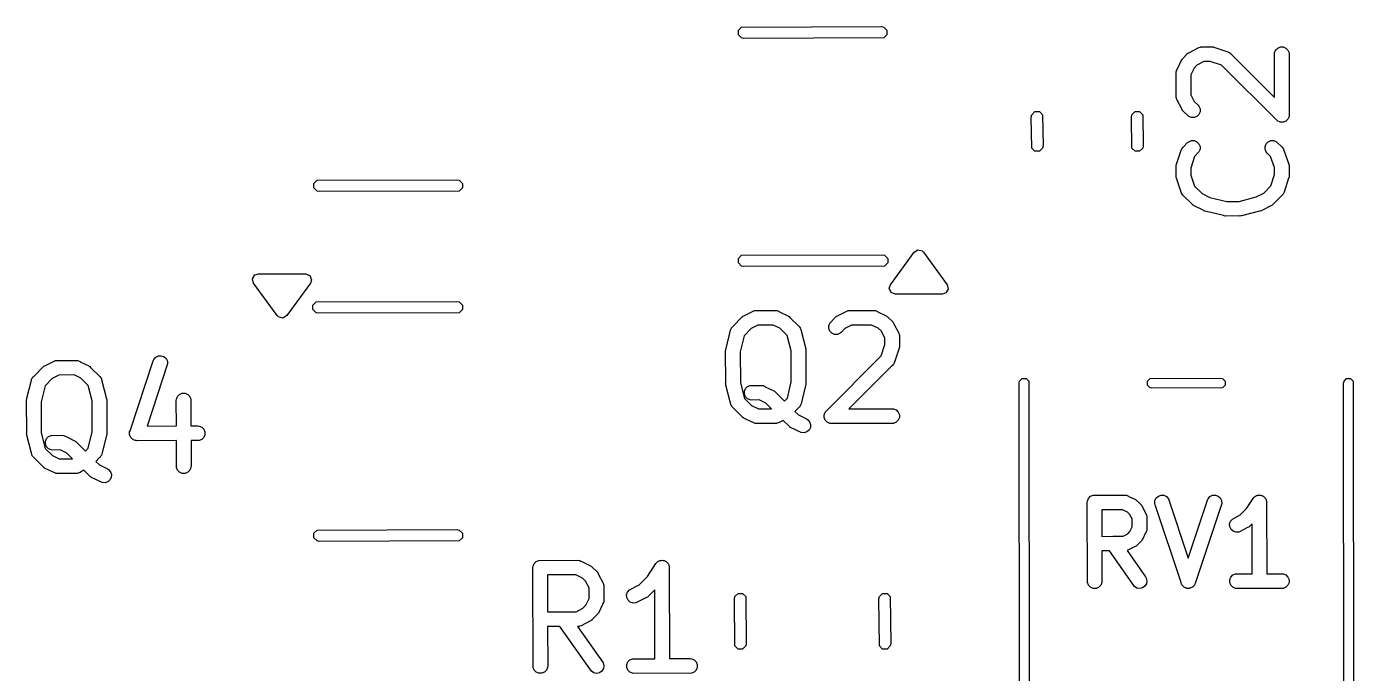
# Model space of a CAD drawing. Extents: x 110.4 to 137.6, y -116.8 to -86.2.
# Drawn here: x 110.37 to 123.87, y -102.13 to -95.55 of the extents above; entities that cross this region are included whole.
import ezdxf

# ---------------------------------------------------------------- set-up
doc = ezdxf.new("R2010")
doc.units = 0
doc.layers.add('BLACK', color=7, linetype='CONTINUOUS')

msp = doc.modelspace()

# ---------------------------------------------------------------- linework, layer by layer
at = {"layer": 'BLACK', "linetype": 'CONTINUOUS'}
for p, q in [((117.608567, -95.591039), (117.641039, -95.558567)), ((117.641039, -95.558567), (119.064, -95.554)), ((119.064, -95.554), (119.086961, -95.558567)), ((119.086961, -95.558567), (119.119433, -95.591039)), ((117.608567, -95.636961), (117.608567, -95.591039)), ((117.641039, -95.669433), (117.608567, -95.636961)), ((117.664, -95.674), (117.641039, -95.669433)), ((119.086961, -95.669433), (117.664, -95.674)), ((119.119433, -95.636961), (119.086961, -95.669433)), ((119.119433, -95.591039), (119.119433, -95.636961)), ((122.131682, -95.878406), (122.179024, -95.829371)), ((122.179024, -95.829371), (122.184773, -95.824652)), ((122.184773, -95.824652), (122.186073, -95.823154)), ((122.186073, -95.823154), (122.187486, -95.822426)), ((122.187486, -95.822426), (122.190389, -95.820044)), ((122.190389, -95.820044), (122.199199, -95.816394)), ((122.199199, -95.816394), (122.293754, -95.767703)), ((122.293754, -95.767703), (122.307485, -95.762448)), ((122.307485, -95.762448), (122.310174, -95.762256)), ((122.310174, -95.762256), (122.312663, -95.761226)), ((122.312663, -95.761226), (122.327404, -95.761032)), ((122.327404, -95.761032), (122.336675, -95.760374)), ((122.336675, -95.760374), (122.338225, -95.76089)), ((122.338225, -95.76089), (122.422533, -95.759785)), ((122.422533, -95.759785), (122.429938, -95.760514)), ((122.429938, -95.760514), (122.431913, -95.760374)), ((122.431913, -95.760374), (122.433399, -95.760855)), ((122.433399, -95.760855), (122.437165, -95.761226)), ((122.437165, -95.761226), (122.446528, -95.765104)), ((122.446528, -95.765104), (122.589107, -95.811253)), ((122.589107, -95.811253), (122.602532, -95.817247)), ((122.602532, -95.817247), (122.604567, -95.819012)), ((122.604567, -95.819012), (122.607058, -95.820044)), ((122.607058, -95.820044), (122.615794, -95.828749)), ((122.615794, -95.828749), (122.624639, -95.836421)), ((122.624639, -95.836421), (122.625777, -95.838698)), ((122.625777, -95.838698), (123.062818, -96.274209)), ((123.061819, -95.834785), (123.06326, -95.820153)), ((123.062818, -96.274209), (123.061819, -95.834785)), ((123.06326, -95.820153), (123.074459, -95.793117)), ((123.074459, -95.793117), (123.095151, -95.772425)), ((123.095151, -95.772425), (123.122187, -95.761226)), ((123.122187, -95.761226), (123.151451, -95.761226)), ((123.151451, -95.761226), (123.178487, -95.772425)), ((123.178487, -95.772425), (123.199179, -95.793117)), ((123.199179, -95.793117), (123.210378, -95.820153)), ((123.210378, -95.820153), (123.211819, -96.453832)), ((122.075681, -95.98237), (122.117356, -95.896482)), ((122.117356, -95.896482), (122.12132, -95.890182)), ((122.12132, -95.890182), (122.122078, -95.888355)), ((122.122078, -95.888355), (122.123208, -95.887184)), ((122.123208, -95.887184), (122.125188, -95.884039)), ((122.125188, -95.884039), (122.131682, -95.878406)), ((122.274115, -95.945099), (122.243871, -95.976426)), ((122.343096, -95.909577), (122.274115, -95.945099)), ((122.407459, -95.908733), (122.343096, -95.909577)), ((122.52313, -95.946173), (122.407459, -95.908733)), ((123.095151, -96.516193), (122.52313, -95.946173)), ((122.061819, -96.025261), (122.06326, -96.010629)), ((122.063111, -96.251865), (122.061819, -96.025261)), ((122.06326, -96.010629), (122.064291, -96.008139)), ((122.064291, -96.008139), (122.064482, -96.005452)), ((122.064482, -96.005452), (122.070786, -95.992458)), ((122.070786, -95.992458), (122.074459, -95.983593)), ((122.074459, -95.983593), (122.075681, -95.98237)), ((122.243871, -95.976426), (122.210574, -96.045048)), ((122.210574, -96.045048), (122.21173, -96.247784)), ((122.062408, -96.253975), (122.063111, -96.251865)), ((122.063185, -96.264917), (122.062408, -96.253975)), ((122.06326, -96.277988), (122.063185, -96.264917)), ((122.064291, -96.280477), (122.06326, -96.277988)), ((122.064482, -96.283165), (122.064291, -96.280477)), ((122.069737, -96.296897), (122.064482, -96.283165)), ((122.118429, -96.391453), (122.069737, -96.296897)), ((122.21173, -96.247784), (122.247133, -96.316535)), ((122.247133, -96.316535), (122.28509, -96.35318)), ((122.28509, -96.35318), (122.294417, -96.364545)), ((122.294417, -96.364545), (122.305616, -96.391581)), ((120.588, -96.474233), (120.592567, -96.451272)), ((120.592567, -96.789728), (120.588, -96.474233)), ((120.592567, -96.451272), (120.625039, -96.4188)), ((120.625039, -96.4188), (120.670961, -96.4188)), ((120.670961, -96.4188), (120.703433, -96.451272)), ((120.703433, -96.451272), (120.708, -96.766767)), ((121.608, -96.474233), (121.612567, -96.451272)), ((121.612567, -96.789728), (121.608, -96.474233)), ((121.612567, -96.451272), (121.645039, -96.4188)), ((121.645039, -96.4188), (121.690961, -96.4188)), ((121.690961, -96.4188), (121.723433, -96.451272)), ((121.723433, -96.451272), (121.728, -96.766767)), ((122.122078, -96.400262), (122.118429, -96.391453)), ((122.12446, -96.403164), (122.122078, -96.400262)), ((122.125188, -96.404578), (122.12446, -96.403164)), ((122.126686, -96.405877), (122.125188, -96.404578)), ((122.131405, -96.411627), (122.126686, -96.405877)), ((122.190389, -96.468573), (122.131405, -96.411627)), ((122.217425, -96.479772), (122.190389, -96.468573)), ((122.246688, -96.479772), (122.217425, -96.479772)), ((122.273724, -96.468573), (122.246688, -96.479772)), ((122.294417, -96.44788), (122.273724, -96.468573)), ((122.305616, -96.420844), (122.294417, -96.44788)), ((122.305616, -96.391581), (122.305616, -96.420844)), ((123.19918, -96.4955), (123.178487, -96.516192)), ((123.207098, -96.476382), (123.19918, -96.4955)), ((123.210378, -96.468464), (123.207098, -96.476382)), ((123.211819, -96.453832), (123.210378, -96.468464)), ((123.114268, -96.524111), (123.095151, -96.516193)), ((123.122187, -96.527391), (123.114268, -96.524111)), ((123.122188, -96.527391), (123.122187, -96.527391)), ((123.151451, -96.527391), (123.122188, -96.527391)), ((123.178487, -96.516192), (123.151451, -96.527391)), ((120.708, -96.766767), (120.703433, -96.789728)), ((121.728, -96.766767), (121.723433, -96.789728)), ((122.122078, -96.793117), (122.133181, -96.781615)), ((122.133181, -96.781615), (122.138455, -96.775536)), ((122.138455, -96.775536), (122.139608, -96.774959)), ((122.139608, -96.774959), (122.179024, -96.734133)), ((122.179024, -96.734133), (122.190389, -96.724806)), ((122.190389, -96.724806), (122.217425, -96.713607)), ((122.217425, -96.713607), (122.246688, -96.713607)), ((122.246688, -96.713607), (122.273724, -96.724806)), ((122.273724, -96.724806), (122.294417, -96.745499)), ((122.294417, -96.745499), (122.305616, -96.772535)), ((122.305616, -96.772535), (122.305616, -96.801798)), ((122.968021, -96.772535), (122.979219, -96.745499)), ((122.968021, -96.801798), (122.968021, -96.772535)), ((122.979219, -96.745499), (122.999912, -96.724806)), ((122.999912, -96.724806), (123.026948, -96.713607)), ((123.026948, -96.713607), (123.056211, -96.713607)), ((123.056211, -96.713607), (123.083247, -96.724805)), ((123.083247, -96.724805), (123.142232, -96.781751)), ((123.142232, -96.781751), (123.15156, -96.793117)), ((120.625039, -96.8222), (120.592567, -96.789728)), ((120.670961, -96.8222), (120.625039, -96.8222)), ((120.703433, -96.789728), (120.670961, -96.8222)), ((121.645039, -96.8222), (121.612567, -96.789728)), ((121.690961, -96.8222), (121.645039, -96.8222)), ((121.723433, -96.789728), (121.690961, -96.8222)), ((122.067138, -96.953646), (122.113287, -96.811068)), ((122.113287, -96.811068), (122.119281, -96.797643)), ((122.119281, -96.797643), (122.121046, -96.795607)), ((122.121046, -96.795607), (122.122078, -96.793117)), ((122.248376, -96.876522), (122.210767, -96.992715)), ((122.294417, -96.828834), (122.248376, -96.876522)), ((122.305616, -96.801798), (122.294417, -96.828834)), ((122.97922, -96.828834), (122.968021, -96.801798)), ((122.988548, -96.8402), (122.97922, -96.828834)), ((123.02327, -96.873721), (122.988548, -96.8402)), ((123.061934, -96.986427), (123.02327, -96.873721)), ((123.15156, -96.793117), (123.15259, -96.795605)), ((123.15259, -96.795605), (123.154357, -96.797642)), ((123.154357, -96.797642), (123.158804, -96.810605)), ((123.158804, -96.810605), (123.162759, -96.820153)), ((123.162759, -96.820153), (123.162759, -96.822133)), ((123.162759, -96.822133), (123.20797, -96.953924)), ((122.061819, -96.977642), (122.062548, -96.970236)), ((122.063069, -97.072959), (122.061819, -96.977642)), ((122.062408, -96.968262), (122.062889, -96.966775)), ((122.062548, -96.970236), (122.062408, -96.968262)), ((122.062889, -96.966775), (122.06326, -96.96301)), ((122.06326, -96.96301), (122.067138, -96.953646)), ((122.210767, -96.992715), (122.211703, -97.064093)), ((123.06287, -97.057806), (123.061934, -96.986427)), ((123.20797, -96.953924), (123.209619, -96.961179)), ((123.209619, -96.961179), (123.210378, -96.96301)), ((123.210378, -96.96301), (123.210398, -96.964606)), ((123.210398, -96.964606), (123.21123, -96.968261)), ((123.21123, -96.968261), (123.210568, -96.977561)), ((123.210568, -96.977561), (123.211819, -97.07288)), ((113.290567, -97.149039), (113.323039, -97.116567)), ((113.290567, -97.194961), (113.290567, -97.149039)), ((113.323039, -97.116567), (114.746, -97.112)), ((114.746, -97.112), (114.768961, -97.116567)), ((114.768961, -97.116567), (114.801433, -97.149039)), ((114.801433, -97.149039), (114.801433, -97.194961)), ((122.062408, -97.08226), (122.063069, -97.072959)), ((122.063239, -97.085914), (122.062408, -97.08226)), ((122.06326, -97.087512), (122.063239, -97.085914)), ((122.064018, -97.089343), (122.06326, -97.087512)), ((122.065668, -97.096597), (122.064018, -97.089343)), ((122.110879, -97.228387), (122.065668, -97.096597)), ((122.211703, -97.064093), (122.250562, -97.177365)), ((122.250562, -97.177365), (122.326286, -97.251642)), ((122.952558, -97.247941), (123.025348, -97.173733)), ((123.025348, -97.173733), (123.06287, -97.057806)), ((123.2065, -97.096872), (123.160351, -97.239454)), ((123.210378, -97.087512), (123.2065, -97.096872)), ((123.210748, -97.083748), (123.210378, -97.087512)), ((123.21123, -97.082261), (123.210748, -97.083748)), ((123.211819, -97.07288), (123.211089, -97.080286)), ((123.211089, -97.080286), (123.21123, -97.082261)), ((113.323039, -97.227433), (113.290567, -97.194961)), ((113.346, -97.232), (113.323039, -97.227433)), ((114.768961, -97.227433), (113.346, -97.232)), ((114.801433, -97.194961), (114.768961, -97.227433)), ((122.110879, -97.230368), (122.110879, -97.228387)), ((122.114834, -97.239917), (122.110879, -97.230368)), ((122.119281, -97.252879), (122.114834, -97.239917)), ((122.121046, -97.254914), (122.119281, -97.252879)), ((122.122078, -97.257405), (122.121046, -97.254914)), ((122.131405, -97.26877), (122.122078, -97.257405)), ((122.227172, -97.362707), (122.131405, -97.26877)), ((122.326286, -97.251642), (122.406096, -97.290367)), ((122.406096, -97.290367), (122.579219, -97.332393)), ((122.703991, -97.331251), (122.877421, -97.286633)), ((122.877421, -97.286633), (122.952558, -97.247941)), ((123.133479, -97.275838), (123.046994, -97.364008)), ((123.135183, -97.274987), (123.133479, -97.275838)), ((123.141813, -97.267342), (123.135183, -97.274987)), ((123.151561, -97.257405), (123.141813, -97.267342)), ((123.152592, -97.254914), (123.151561, -97.257405)), ((123.154357, -97.25288), (123.152592, -97.254914)), ((123.160351, -97.239454), (123.154357, -97.25288)), ((122.233692, -97.370225), (122.227172, -97.362707)), ((122.236885, -97.372235), (122.233692, -97.370225)), ((122.238008, -97.373336), (122.236885, -97.372235)), ((122.23984, -97.374094), (122.238008, -97.373336)), ((122.246135, -97.378057), (122.23984, -97.374094)), ((122.337367, -97.422325), (122.246135, -97.378057)), ((122.342878, -97.426408), (122.337367, -97.422325)), ((122.353893, -97.430343), (122.342878, -97.426408)), ((122.355104, -97.430931), (122.353893, -97.430343)), ((122.355644, -97.430969), (122.355104, -97.430931)), ((122.356724, -97.431355), (122.355644, -97.430969)), ((122.543089, -97.476595), (122.356724, -97.431355)), ((122.579219, -97.332393), (122.703991, -97.331251)), ((122.911135, -97.431456), (122.726437, -97.478974)), ((122.918532, -97.430931), (122.911135, -97.431456)), ((122.929514, -97.426728), (122.918532, -97.430931)), ((122.930759, -97.426408), (122.929514, -97.426728)), ((122.931194, -97.426085), (122.930759, -97.426408)), ((122.932264, -97.425676), (122.931194, -97.426085)), ((123.026816, -97.376985), (122.932264, -97.425676)), ((123.035628, -97.373336), (123.026816, -97.376985)), ((123.038532, -97.370952), (123.035628, -97.373336)), ((123.039945, -97.370225), (123.038532, -97.370952)), ((123.041244, -97.368726), (123.039945, -97.370225)), ((123.046994, -97.364008), (123.041244, -97.368726)), ((122.550758, -97.479772), (122.543089, -97.476595)), ((122.559872, -97.480669), (122.550758, -97.479772)), ((122.561744, -97.481124), (122.559872, -97.480669)), ((122.562836, -97.480961), (122.561744, -97.481124)), ((122.56539, -97.481213), (122.562836, -97.480961)), ((122.703969, -97.479945), (122.56539, -97.481213)), ((122.711893, -97.481124), (122.703969, -97.479945)), ((122.720917, -97.479789), (122.711893, -97.481124)), ((122.722879, -97.479772), (122.720917, -97.479789)), ((122.7239, -97.479349), (122.722879, -97.479772)), ((122.726437, -97.478974), (122.7239, -97.479349)), ((119.155476, -98.17871), (119.395476, -97.84871)), ((119.395476, -97.84871), (119.434642, -97.824734)), ((119.434642, -97.824734), (119.47929, -97.835476)), ((119.47929, -97.835476), (119.492524, -97.84871)), ((119.492524, -97.84871), (119.732524, -98.17871)), ((117.608567, -97.911039), (117.641039, -97.878567)), ((117.608567, -97.956961), (117.608567, -97.911039)), ((117.641039, -97.989433), (117.608567, -97.956961)), ((117.641039, -97.878567), (119.074, -97.874)), ((117.664, -97.994), (117.641039, -97.989433)), ((119.096961, -97.989433), (117.664, -97.994)), ((119.074, -97.874), (119.096961, -97.878567)), ((119.096961, -97.878567), (119.129433, -97.911039)), ((119.129433, -97.956961), (119.096961, -97.989433)), ((119.129433, -97.911039), (119.129433, -97.956961)), ((112.666734, -98.118642), (112.69071, -98.079476)), ((112.677476, -98.16329), (112.666734, -98.118642)), ((112.69071, -98.079476), (112.726, -98.068)), ((112.726, -98.068), (113.206, -98.068)), ((113.206, -98.068), (113.248426, -98.085574)), ((113.248426, -98.085574), (113.266, -98.128)), ((113.266, -98.128), (113.254524, -98.16329)), ((112.917476, -98.49329), (112.677476, -98.16329)), ((113.254524, -98.16329), (113.014524, -98.49329)), ((119.144, -98.214), (119.155476, -98.17871)), ((119.161574, -98.256426), (119.144, -98.214)), ((119.204, -98.274), (119.161574, -98.256426)), ((119.71929, -98.262524), (119.684, -98.274)), ((119.743266, -98.223358), (119.71929, -98.262524)), ((119.732524, -98.17871), (119.743266, -98.223358)), ((113.280567, -98.385039), (113.313039, -98.352567)), ((113.280567, -98.430961), (113.280567, -98.385039)), ((113.313039, -98.352567), (114.746, -98.348)), ((114.746, -98.348), (114.768961, -98.352567)), ((114.768961, -98.352567), (114.801433, -98.385039)), ((114.801433, -98.385039), (114.801433, -98.430961)), ((119.684, -98.274), (119.204, -98.274)), ((112.93071, -98.506524), (112.917476, -98.49329)), ((112.975358, -98.517266), (112.93071, -98.506524)), ((113.014524, -98.49329), (112.975358, -98.517266)), ((113.313039, -98.463433), (113.280567, -98.430961)), ((113.336, -98.468), (113.313039, -98.463433)), ((114.768961, -98.463433), (113.336, -98.468)), ((114.801433, -98.430961), (114.768961, -98.463433)), ((117.555704, -98.599726), (117.6443, -98.509405)), ((117.6443, -98.509405), (117.65005, -98.504684)), ((117.65005, -98.504684), (117.651349, -98.503188)), ((117.651349, -98.503188), (117.652759, -98.502461)), ((117.652759, -98.502461), (117.655665, -98.500077)), ((117.655665, -98.500077), (117.66448, -98.496425)), ((117.66448, -98.496425), (117.75903, -98.447737)), ((117.75903, -98.447737), (117.772761, -98.442482)), ((117.772761, -98.442482), (117.77545, -98.44229)), ((117.77545, -98.44229), (117.777939, -98.44126)), ((117.777939, -98.44126), (117.791278, -98.441166)), ((117.791278, -98.441166), (117.801951, -98.440408)), ((117.801951, -98.440408), (117.803958, -98.441077)), ((117.803958, -98.441077), (117.983047, -98.439819)), ((117.983047, -98.439819), (117.997679, -98.44126)), ((117.997679, -98.44126), (118.000168, -98.442291)), ((118.000168, -98.442291), (118.002856, -98.442482)), ((118.002856, -98.442482), (118.015849, -98.448786)), ((118.015849, -98.448786), (118.024715, -98.452459)), ((118.024715, -98.452459), (118.025937, -98.453681)), ((118.025937, -98.453681), (118.111826, -98.495356)), ((118.111826, -98.495356), (118.118125, -98.49932)), ((118.118125, -98.49932), (118.119953, -98.500078)), ((118.119953, -98.500078), (118.121072, -98.501175)), ((118.121072, -98.501175), (118.124269, -98.503188)), ((118.124269, -98.503188), (118.130793, -98.510711)), ((118.130793, -98.510711), (118.226556, -98.604643)), ((118.539735, -98.568389), (118.596681, -98.509405)), ((118.596681, -98.509405), (118.60243, -98.504686)), ((118.60243, -98.504686), (118.60373, -98.503188)), ((118.60373, -98.503188), (118.605143, -98.50246)), ((118.605143, -98.50246), (118.608046, -98.500078)), ((118.608046, -98.500078), (118.616856, -98.496428)), ((118.616856, -98.496428), (118.711411, -98.447737)), ((118.711411, -98.447737), (118.725142, -98.442482)), ((118.725142, -98.442482), (118.727831, -98.44229)), ((118.727831, -98.44229), (118.73032, -98.44126)), ((118.73032, -98.44126), (118.743389, -98.441185)), ((118.743389, -98.441185), (118.754332, -98.440408)), ((118.754332, -98.440408), (118.756441, -98.441111)), ((118.756441, -98.441111), (118.983047, -98.439819)), ((118.983047, -98.439819), (118.997679, -98.44126)), ((118.997679, -98.44126), (119.000168, -98.442291)), ((119.000168, -98.442291), (119.002856, -98.442482)), ((119.002856, -98.442482), (119.015849, -98.448786)), ((119.015849, -98.448786), (119.024715, -98.452459)), ((119.024715, -98.452459), (119.025937, -98.453681)), ((119.025937, -98.453681), (119.111826, -98.495356)), ((119.111826, -98.495356), (119.118125, -98.49932)), ((119.118125, -98.49932), (119.119953, -98.500078)), ((119.119953, -98.500078), (119.121123, -98.501208)), ((119.121123, -98.501208), (119.124269, -98.503188)), ((119.124269, -98.503188), (119.129901, -98.509682)), ((119.129901, -98.509682), (119.178937, -98.557024)), ((117.484093, -98.825851), (117.529334, -98.639486)), ((117.529334, -98.639486), (117.534281, -98.62564)), ((117.534281, -98.62564), (117.537601, -98.621158)), ((117.537601, -98.621158), (117.539735, -98.616008)), ((117.539735, -98.616008), (117.546616, -98.608991)), ((117.546616, -98.608991), (117.551703, -98.602128)), ((117.551703, -98.602128), (117.555704, -98.599726)), ((117.738737, -98.62547), (117.668269, -98.697311)), ((117.808182, -98.589709), (117.738737, -98.62547)), ((117.963351, -98.588619), (117.808182, -98.589709)), ((118.031674, -98.62177), (117.963351, -98.588619)), ((118.105466, -98.694152), (118.031674, -98.62177)), ((118.226556, -98.604643), (118.235884, -98.616008)), ((118.235884, -98.616008), (118.238018, -98.621161)), ((118.238018, -98.621161), (118.241337, -98.62564)), ((118.241337, -98.62564), (118.243736, -98.634968)), ((118.243736, -98.634968), (118.247082, -98.643045)), ((118.247082, -98.643045), (118.247082, -98.64797)), ((118.247082, -98.64797), (118.293903, -98.829962)), ((118.528536, -98.595426), (118.539735, -98.568389)), ((118.528536, -98.624688), (118.528536, -98.595426)), ((118.539735, -98.651725), (118.528536, -98.624688)), ((118.560427, -98.672417), (118.539735, -98.651725)), ((118.587464, -98.683616), (118.560427, -98.672417)), ((118.643763, -98.672417), (118.616726, -98.683616)), ((118.655128, -98.66309), (118.643763, -98.672417)), ((118.691772, -98.625133), (118.655128, -98.66309)), ((118.760523, -98.58973), (118.691772, -98.625133)), ((118.963259, -98.588574), (118.760523, -98.58973)), ((119.031881, -98.621871), (118.963259, -98.588574)), ((119.063208, -98.652115), (119.031881, -98.621871)), ((119.09873, -98.721096), (119.063208, -98.652115)), ((119.178937, -98.557024), (119.183655, -98.562773)), ((119.183655, -98.562773), (119.185154, -98.564073)), ((119.185154, -98.564073), (119.185881, -98.565486)), ((119.185881, -98.565486), (119.188264, -98.568389)), ((119.188264, -98.568389), (119.191913, -98.577199)), ((119.191913, -98.577199), (119.240605, -98.671754)), ((119.240605, -98.671754), (119.24586, -98.685485)), ((117.668269, -98.697311), (117.628155, -98.862559)), ((118.146159, -98.852323), (118.105466, -98.694152)), ((118.616726, -98.683616), (118.587464, -98.683616)), ((119.062135, -98.90113), (119.099574, -98.785459)), ((119.099574, -98.785459), (119.09873, -98.721096)), ((119.24586, -98.685485), (119.246051, -98.688174)), ((119.246051, -98.688174), (119.247082, -98.690663)), ((119.247082, -98.690663), (119.247275, -98.705404)), ((119.247275, -98.705404), (119.247934, -98.714675)), ((119.247934, -98.714675), (119.247417, -98.716225)), ((119.247417, -98.716225), (119.248523, -98.800533)), ((119.248523, -98.800533), (119.247793, -98.807939)), ((119.247793, -98.807939), (119.247934, -98.809914)), ((111.657039, -98.951483), (111.663033, -98.938058)), ((111.663033, -98.938058), (111.682207, -98.915951)), ((111.682207, -98.915951), (111.70838, -98.902864)), ((111.70838, -98.902864), (111.73757, -98.900789)), ((111.73757, -98.900789), (111.765332, -98.910043)), ((111.765332, -98.910043), (111.78744, -98.929217)), ((111.78744, -98.929217), (111.800526, -98.955391)), ((117.479476, -98.848152), (117.479727, -98.845598)), ((117.480836, -99.176588), (117.479476, -98.848152)), ((117.479565, -98.844506), (117.480019, -98.842634)), ((117.479727, -98.845598), (117.479565, -98.844506)), ((117.480019, -98.842634), (117.480917, -98.83352)), ((117.480917, -98.83352), (117.484093, -98.825851)), ((117.628155, -98.862559), (117.629458, -99.177313)), ((118.147462, -99.167077), (118.146159, -98.852323)), ((118.293903, -98.829962), (118.294278, -98.832498)), ((118.294278, -98.832498), (118.294701, -98.83352)), ((118.294701, -98.83352), (118.294708, -98.835413)), ((118.294708, -98.835413), (118.296053, -98.844506)), ((118.296053, -98.844506), (118.294781, -98.853048)), ((118.294781, -98.853048), (118.296142, -99.181485)), ((118.492116, -99.473151), (119.062135, -98.90113)), ((119.243204, -98.824525), (119.197055, -98.967107)), ((119.247082, -98.815165), (119.243204, -98.824525)), ((119.247452, -98.811401), (119.247082, -98.815165)), ((119.247934, -98.809914), (119.247452, -98.811401)), ((110.443704, -99.107726), (110.5323, -99.017405)), ((110.5323, -99.017405), (110.53805, -99.012684)), ((110.53805, -99.012684), (110.539349, -99.011188)), ((110.539349, -99.011188), (110.540759, -99.010461)), ((110.540759, -99.010461), (110.543665, -99.008077)), ((110.543665, -99.008077), (110.55248, -99.004425)), ((110.55248, -99.004425), (110.64703, -98.955737)), ((110.64703, -98.955737), (110.660761, -98.950482)), ((110.660761, -98.950482), (110.66345, -98.95029)), ((110.66345, -98.95029), (110.665939, -98.94926)), ((110.665939, -98.94926), (110.679278, -98.949166)), ((110.679278, -98.949166), (110.689951, -98.948408)), ((110.689951, -98.948408), (110.691958, -98.949077)), ((110.691958, -98.949077), (110.871047, -98.947819)), ((110.871047, -98.947819), (110.885679, -98.94926)), ((110.885679, -98.94926), (110.888168, -98.950291)), ((110.888168, -98.950291), (110.890856, -98.950482)), ((110.890856, -98.950482), (110.903849, -98.956786)), ((110.903849, -98.956786), (110.912715, -98.960459)), ((110.912715, -98.960459), (110.913937, -98.961681)), ((110.913937, -98.961681), (110.999826, -99.003356)), ((110.999826, -99.003356), (111.006125, -99.00732)), ((111.006125, -99.00732), (111.007953, -99.008078)), ((111.007953, -99.008078), (111.009072, -99.009175)), ((111.009072, -99.009175), (111.012269, -99.011188)), ((111.012269, -99.011188), (111.018793, -99.018711)), ((111.018793, -99.018711), (111.114556, -99.112643)), ((111.420967, -99.664154), (111.657039, -98.951483)), ((111.802601, -98.984581), (111.593557, -99.615657)), ((111.800526, -98.955391), (111.802601, -98.984581)), ((119.16961, -99.003778), (118.734098, -99.440818)), ((119.171887, -99.00264), (119.16961, -99.003778)), ((119.179558, -98.993795), (119.171887, -99.00264)), ((119.188265, -98.985058), (119.179558, -98.993795)), ((119.189296, -98.982567), (119.188265, -98.985058)), ((119.191061, -98.980533), (119.189296, -98.982567)), ((119.197055, -98.967107), (119.191061, -98.980533)), ((110.372093, -99.333851), (110.417334, -99.147486)), ((110.417334, -99.147486), (110.422281, -99.13364)), ((110.422281, -99.13364), (110.425601, -99.129158)), ((110.425601, -99.129158), (110.427735, -99.124008)), ((110.427735, -99.124008), (110.434616, -99.116991)), ((110.434616, -99.116991), (110.439703, -99.110128)), ((110.439703, -99.110128), (110.443704, -99.107726)), ((110.556269, -99.205311), (110.516155, -99.370559)), ((110.626737, -99.13347), (110.556269, -99.205311)), ((110.696182, -99.097709), (110.626737, -99.13347)), ((110.851351, -99.096619), (110.696182, -99.097709)), ((110.919674, -99.12977), (110.851351, -99.096619)), ((110.993466, -99.202152), (110.919674, -99.12977)), ((111.034159, -99.360323), (110.993466, -99.202152)), ((111.114556, -99.112643), (111.123884, -99.124008)), ((111.123884, -99.124008), (111.126018, -99.129161)), ((111.126018, -99.129161), (111.129337, -99.13364)), ((111.129337, -99.13364), (111.131736, -99.142968)), ((111.131736, -99.142968), (111.135082, -99.151045)), ((111.135082, -99.151045), (111.135082, -99.15597)), ((111.135082, -99.15597), (111.181903, -99.337962)), ((117.479565, -99.185131), (117.480836, -99.176588)), ((117.480909, -99.194223), (117.479565, -99.185131)), ((117.480917, -99.196117), (117.480909, -99.194223)), ((117.481339, -99.197138), (117.480917, -99.196117)), ((117.481715, -99.199675), (117.481339, -99.197138)), ((117.528536, -99.381666), (117.481715, -99.199675)), ((117.629458, -99.177313), (117.670151, -99.335485)), ((117.703284, -99.214363), (117.73032, -99.203164)), ((117.73032, -99.203164), (117.84019, -99.201723)), ((117.84019, -99.201723), (117.854822, -99.203164)), ((117.854822, -99.203164), (117.857311, -99.204195)), ((117.857311, -99.204195), (117.859999, -99.204386)), ((117.859999, -99.204386), (117.872992, -99.21069)), ((117.872992, -99.21069), (117.881858, -99.214363)), ((118.107348, -99.332325), (118.147462, -99.167077)), ((118.291524, -99.203785), (118.246284, -99.390151)), ((118.294701, -99.196117), (118.291524, -99.203785)), ((118.295598, -99.187002), (118.294701, -99.196117)), ((118.296053, -99.185131), (118.295598, -99.187002)), ((118.296142, -99.181485), (118.29589, -99.184038)), ((118.29589, -99.184038), (118.296053, -99.185131)), ((120.466, -99.18), (120.469806, -99.160866)), ((120.469806, -102.499134), (120.466, -99.18)), ((120.469806, -99.160866), (120.496866, -99.133806)), ((120.496866, -99.133806), (120.535134, -99.133806)), ((120.535134, -99.133806), (120.562194, -99.160866)), ((120.562194, -99.160866), (120.565946, -102.433485)), ((121.769806, -99.160866), (121.796866, -99.133806)), ((121.769806, -99.199134), (121.769806, -99.160866)), ((121.796866, -99.226194), (121.769806, -99.199134)), ((121.796866, -99.133806), (122.516, -99.13)), ((122.516, -99.13), (122.535134, -99.133806)), ((122.535134, -99.133806), (122.562194, -99.160866)), ((122.562194, -99.199134), (122.535134, -99.226194)), ((122.562194, -99.160866), (122.562194, -99.199134)), ((123.766, -99.18), (123.769806, -99.160866)), ((123.769726, -102.430215), (123.766, -99.18)), ((123.769806, -99.160866), (123.796866, -99.133806)), ((123.796866, -99.133806), (123.835134, -99.133806)), ((123.835134, -99.133806), (123.862194, -99.160866)), ((123.862194, -99.160866), (123.866, -102.48)), ((110.368019, -99.350634), (110.368917, -99.34152)), ((110.368917, -99.34152), (110.372093, -99.333851)), ((111.181903, -99.337962), (111.182278, -99.340498)), ((111.182278, -99.340498), (111.182701, -99.34152)), ((111.182701, -99.34152), (111.182708, -99.343413)), ((111.182708, -99.343413), (111.184053, -99.352506)), ((111.891285, -99.356152), (111.892726, -99.34152)), ((111.892726, -99.34152), (111.903925, -99.314484)), ((111.903925, -99.314484), (111.924617, -99.293792)), ((111.924617, -99.293792), (111.951653, -99.282593)), ((111.951653, -99.282593), (111.980917, -99.282593)), ((111.980917, -99.282593), (112.007953, -99.293792)), ((112.007953, -99.293792), (112.028645, -99.314484)), ((112.028645, -99.314484), (112.039844, -99.34152)), ((112.039844, -99.34152), (112.040421, -99.614641)), ((117.670151, -99.335485), (117.743944, -99.407867)), ((117.671393, -99.262091), (117.682592, -99.235055)), ((117.671393, -99.291355), (117.671393, -99.262091)), ((117.682592, -99.318391), (117.671393, -99.291355)), ((117.682592, -99.235055), (117.703284, -99.214363)), ((117.703284, -99.339083), (117.682592, -99.318391)), ((117.73032, -99.350282), (117.703284, -99.339083)), ((117.881858, -99.214363), (117.88308, -99.215585)), ((117.88308, -99.215585), (117.968969, -99.25726)), ((117.968969, -99.25726), (117.975268, -99.261224)), ((117.975268, -99.261224), (117.977096, -99.261982)), ((117.977096, -99.261982), (117.978196, -99.263068)), ((117.978196, -99.263068), (117.981412, -99.265092)), ((117.981412, -99.265092), (117.988321, -99.273059)), ((117.988321, -99.273059), (118.078345, -99.361894)), ((118.078345, -99.361894), (118.107348, -99.332325)), ((121.816, -99.23), (121.796866, -99.226194)), ((122.535134, -99.226194), (121.816, -99.23)), ((110.367476, -99.356152), (110.367727, -99.353598)), ((110.368836, -99.684588), (110.367476, -99.356152)), ((110.367565, -99.352506), (110.368019, -99.350634)), ((110.367727, -99.353598), (110.367565, -99.352506)), ((110.516155, -99.370559), (110.517458, -99.685313)), ((111.035462, -99.675077), (111.034159, -99.360323)), ((111.184053, -99.352506), (111.182781, -99.361048)), ((111.182781, -99.361048), (111.184142, -99.689485)), ((111.891832, -99.614979), (111.891285, -99.356152)), ((117.528536, -99.386592), (117.528536, -99.381666)), ((117.53188, -99.394667), (117.528536, -99.386592)), ((117.534281, -99.403997), (117.53188, -99.394667)), ((117.5376, -99.408476), (117.534281, -99.403997)), ((117.539734, -99.413628), (117.5376, -99.408476)), ((117.549062, -99.424994), (117.539734, -99.413628)), ((117.644829, -99.518932), (117.549062, -99.424994)), ((117.744952, -99.351723), (117.73032, -99.350282)), ((117.743944, -99.407867), (117.812266, -99.441018)), ((117.820914, -99.350726), (117.744952, -99.351723)), ((117.812266, -99.441018), (117.945939, -99.440079)), ((117.888742, -99.383638), (117.820914, -99.350726)), ((117.945939, -99.440079), (117.888742, -99.383638)), ((118.219913, -99.429909), (118.18343, -99.467104)), ((118.18343, -99.467104), (118.220133, -99.503105)), ((118.223915, -99.427509), (118.219913, -99.429909)), ((118.229, -99.420645), (118.223915, -99.427509)), ((118.235884, -99.413628), (118.229, -99.420645)), ((118.238017, -99.408476), (118.235884, -99.413628)), ((118.241337, -99.403997), (118.238017, -99.408476)), ((118.246284, -99.390151), (118.241337, -99.403997)), ((118.480917, -99.500187), (118.492116, -99.473151)), ((118.734098, -99.440818), (119.173523, -99.439819)), ((119.173523, -99.439819), (119.188155, -99.44126)), ((119.188155, -99.44126), (119.215191, -99.452459)), ((119.215191, -99.452459), (119.235883, -99.473151)), ((119.235883, -99.473151), (119.247082, -99.500187)), ((111.593557, -99.615657), (111.891832, -99.614979)), ((112.040421, -99.614641), (112.109142, -99.614485)), ((112.109142, -99.614485), (112.123774, -99.615926)), ((112.123774, -99.615926), (112.15081, -99.627125)), ((117.651349, -99.52645), (117.644829, -99.518932)), ((117.654542, -99.52846), (117.651349, -99.52645)), ((117.655665, -99.529561), (117.654542, -99.52846)), ((117.657497, -99.530319), (117.655665, -99.529561)), ((117.663792, -99.534282), (117.657497, -99.530319)), ((117.749681, -99.575957), (117.663792, -99.534282)), ((117.750903, -99.577179), (117.749681, -99.575957)), ((117.759762, -99.580848), (117.750903, -99.577179)), ((117.772761, -99.587156), (117.759762, -99.580848)), ((117.77545, -99.587347), (117.772761, -99.587156)), ((117.777939, -99.588378), (117.77545, -99.587347)), ((117.792571, -99.589819), (117.777939, -99.588378)), ((117.971658, -99.58856), (117.792571, -99.589819)), ((117.973666, -99.58923), (117.971658, -99.58856)), ((117.984338, -99.588471), (117.973666, -99.58923)), ((117.997679, -99.588378), (117.984338, -99.588471)), ((118.000168, -99.587346), (117.997679, -99.588378)), ((118.002856, -99.587156), (118.000168, -99.587346)), ((118.016588, -99.581901), (118.002856, -99.587156)), ((118.063495, -99.557745), (118.016588, -99.581901)), ((118.121019, -99.61417), (118.063495, -99.557745)), ((118.127539, -99.621688), (118.121019, -99.61417)), ((118.220133, -99.503105), (118.302302, -99.542975)), ((118.302302, -99.542975), (118.314745, -99.550807)), ((118.314745, -99.550807), (118.333918, -99.572915)), ((118.333918, -99.572915), (118.343172, -99.600676)), ((118.343172, -99.600676), (118.341098, -99.629866)), ((118.480917, -99.529451), (118.480917, -99.500187)), ((118.492116, -99.556487), (118.480917, -99.529451)), ((118.512808, -99.577179), (118.492116, -99.556487)), ((118.539844, -99.588378), (118.512808, -99.577179)), ((118.554476, -99.589819), (118.539844, -99.588378)), ((119.188155, -99.588378), (118.554476, -99.589819)), ((119.215191, -99.577179), (119.188155, -99.588378)), ((119.235883, -99.556487), (119.215191, -99.577179)), ((119.247082, -99.529451), (119.235883, -99.556487)), ((119.247082, -99.500187), (119.247082, -99.529451)), ((110.367565, -99.693131), (110.368836, -99.684588)), ((110.368909, -99.702223), (110.367565, -99.693131)), ((110.368917, -99.704117), (110.368909, -99.702223)), ((110.369339, -99.705138), (110.368917, -99.704117)), ((110.369715, -99.707675), (110.369339, -99.705138)), ((110.416536, -99.889666), (110.369715, -99.707675)), ((110.517458, -99.685313), (110.558151, -99.843485)), ((110.559393, -99.770091), (110.570592, -99.743055)), ((110.570592, -99.743055), (110.591284, -99.722363)), ((110.591284, -99.722363), (110.61832, -99.711164)), ((110.61832, -99.711164), (110.72819, -99.709723)), ((110.72819, -99.709723), (110.742822, -99.711164)), ((110.742822, -99.711164), (110.745311, -99.712195)), ((110.745311, -99.712195), (110.747999, -99.712386)), ((110.747999, -99.712386), (110.760992, -99.71869)), ((110.760992, -99.71869), (110.769858, -99.722363)), ((110.769858, -99.722363), (110.77108, -99.723585)), ((110.77108, -99.723585), (110.856969, -99.76526)), ((110.995348, -99.840325), (111.035462, -99.675077)), ((111.179524, -99.711785), (111.134284, -99.898151)), ((111.182701, -99.704117), (111.179524, -99.711785)), ((111.183598, -99.695002), (111.182701, -99.704117)), ((111.184053, -99.693131), (111.183598, -99.695002)), ((111.184142, -99.689485), (111.18389, -99.692038)), ((111.18389, -99.692038), (111.184053, -99.693131)), ((111.415684, -99.680105), (111.416536, -99.677532)), ((111.416536, -99.69209), (111.415684, -99.680105)), ((111.416536, -99.674853), (111.420967, -99.664154)), ((111.416536, -99.677532), (111.416536, -99.674853)), ((111.416536, -99.704117), (111.416536, -99.69209)), ((111.417568, -99.706608), (111.416536, -99.704117)), ((111.417759, -99.709295), (111.417568, -99.706608)), ((111.423133, -99.720044), (111.417759, -99.709295)), ((111.427735, -99.731153), (111.423133, -99.720044)), ((111.42964, -99.733058), (111.427735, -99.731153)), ((111.430845, -99.735468), (111.42964, -99.733058)), ((111.439927, -99.743345), (111.430845, -99.735468)), ((111.448427, -99.751845), (111.439927, -99.743345)), ((111.450915, -99.752875), (111.448427, -99.751845)), ((111.452952, -99.754642), (111.450915, -99.752875)), ((112.15081, -99.751845), (112.123774, -99.763044)), ((112.15081, -99.627125), (112.171502, -99.647817)), ((112.171502, -99.731153), (112.15081, -99.751845)), ((112.171502, -99.647817), (112.182701, -99.674853)), ((112.182701, -99.704117), (112.171502, -99.731153)), ((112.182701, -99.674853), (112.182701, -99.704117)), ((118.130732, -99.623698), (118.127539, -99.621688)), ((118.131855, -99.624799), (118.130732, -99.623698)), ((118.133687, -99.625557), (118.131855, -99.624799)), ((118.139982, -99.62952), (118.133687, -99.625557)), ((118.248951, -99.682394), (118.139982, -99.62952)), ((118.278141, -99.684468), (118.248951, -99.682394)), ((118.305903, -99.675214), (118.278141, -99.684468)), ((118.32801, -99.656041), (118.305903, -99.675214)), ((118.341098, -99.629866), (118.32801, -99.656041)), ((110.558151, -99.843485), (110.631944, -99.915867)), ((110.559393, -99.799355), (110.559393, -99.770091)), ((110.570592, -99.826391), (110.559393, -99.799355)), ((110.591284, -99.847083), (110.570592, -99.826391)), ((110.61832, -99.858282), (110.591284, -99.847083)), ((110.632952, -99.859723), (110.61832, -99.858282)), ((110.708914, -99.858726), (110.632952, -99.859723)), ((110.776742, -99.891638), (110.708914, -99.858726)), ((110.856969, -99.76526), (110.863268, -99.769224)), ((110.863268, -99.769224), (110.865096, -99.769982)), ((110.865096, -99.769982), (110.866196, -99.771068)), ((110.866196, -99.771068), (110.869412, -99.773092)), ((110.869412, -99.773092), (110.876321, -99.781059)), ((110.876321, -99.781059), (110.966345, -99.869894)), ((110.966345, -99.869894), (110.995348, -99.840325)), ((111.464355, -99.758443), (111.452952, -99.754642)), ((111.475463, -99.763044), (111.464355, -99.758443)), ((111.479289, -99.76342), (111.475463, -99.763044)), ((111.480715, -99.763896), (111.479289, -99.76342)), ((111.482689, -99.763755), (111.480715, -99.763896)), ((111.490095, -99.764485), (111.482689, -99.763755)), ((111.892146, -99.76357), (111.490095, -99.764485)), ((111.892726, -100.037451), (111.892146, -99.76357)), ((112.123774, -99.763044), (112.040735, -99.763232)), ((112.040735, -99.763232), (112.041285, -100.022819)), ((110.416536, -99.894592), (110.416536, -99.889666)), ((110.41988, -99.902667), (110.416536, -99.894592)), ((110.422281, -99.911997), (110.41988, -99.902667)), ((110.4256, -99.916476), (110.422281, -99.911997)), ((110.427734, -99.921628), (110.4256, -99.916476)), ((110.437062, -99.932994), (110.427734, -99.921628)), ((110.532829, -100.026932), (110.437062, -99.932994)), ((110.631944, -99.915867), (110.700266, -99.949018)), ((110.700266, -99.949018), (110.833939, -99.948079)), ((110.833939, -99.948079), (110.776742, -99.891638)), ((111.107913, -99.937909), (111.07143, -99.975104)), ((111.07143, -99.975104), (111.108133, -100.011105)), ((111.111915, -99.935509), (111.107913, -99.937909)), ((111.108133, -100.011105), (111.190302, -100.050975)), ((111.117, -99.928645), (111.111915, -99.935509)), ((111.123884, -99.921628), (111.117, -99.928645)), ((111.126017, -99.916476), (111.123884, -99.921628)), ((111.129337, -99.911997), (111.126017, -99.916476)), ((111.134284, -99.898151), (111.129337, -99.911997)), ((112.041285, -100.022819), (112.039844, -100.037451)), ((110.539349, -100.03445), (110.532829, -100.026932)), ((110.542542, -100.03646), (110.539349, -100.03445)), ((110.543665, -100.037561), (110.542542, -100.03646)), ((110.545497, -100.038319), (110.543665, -100.037561)), ((110.551792, -100.042282), (110.545497, -100.038319)), ((110.637681, -100.083957), (110.551792, -100.042282)), ((110.638903, -100.085179), (110.637681, -100.083957)), ((110.647762, -100.088848), (110.638903, -100.085179)), ((110.660761, -100.095156), (110.647762, -100.088848)), ((110.66345, -100.095347), (110.660761, -100.095156)), ((110.665939, -100.096378), (110.66345, -100.095347)), ((110.680571, -100.097819), (110.665939, -100.096378)), ((110.859658, -100.09656), (110.680571, -100.097819)), ((110.861666, -100.09723), (110.859658, -100.09656)), ((110.872338, -100.096471), (110.861666, -100.09723)), ((110.885679, -100.096378), (110.872338, -100.096471)), ((110.888168, -100.095346), (110.885679, -100.096378)), ((110.890856, -100.095156), (110.888168, -100.095346)), ((110.904588, -100.089901), (110.890856, -100.095156)), ((110.951495, -100.065745), (110.904588, -100.089901)), ((111.009019, -100.12217), (110.951495, -100.065745)), ((111.015539, -100.129688), (111.009019, -100.12217)), ((111.018732, -100.131698), (111.015539, -100.129688)), ((111.019855, -100.132799), (111.018732, -100.131698)), ((111.021687, -100.133557), (111.019855, -100.132799)), ((111.027982, -100.13752), (111.021687, -100.133557)), ((111.136951, -100.190394), (111.027982, -100.13752)), ((111.190302, -100.050975), (111.202745, -100.058807)), ((111.202745, -100.058807), (111.221918, -100.080915)), ((111.229098, -100.137866), (111.21601, -100.164041)), ((111.221918, -100.080915), (111.231172, -100.108676)), ((111.231172, -100.108676), (111.229098, -100.137866)), ((111.903925, -100.064487), (111.892726, -100.037451)), ((111.924617, -100.085179), (111.903925, -100.064487)), ((111.951653, -100.096378), (111.924617, -100.085179)), ((111.980917, -100.096378), (111.951653, -100.096378)), ((112.007953, -100.085179), (111.980917, -100.096378)), ((112.028645, -100.064487), (112.007953, -100.085179)), ((112.039844, -100.037451), (112.028645, -100.064487)), ((111.166141, -100.192468), (111.136951, -100.190394)), ((111.193903, -100.183214), (111.166141, -100.192468)), ((111.21601, -100.164041), (111.193903, -100.183214)), ((121.157667, -100.392295), (121.159108, -100.377663)), ((121.159108, -101.206927), (121.157667, -100.392295)), ((121.159108, -100.377663), (121.170307, -100.350627)), ((121.170307, -100.350627), (121.190999, -100.329935)), ((121.190999, -100.329935), (121.218035, -100.318736)), ((121.218035, -100.318736), (121.537429, -100.317295)), ((121.537429, -100.317295), (121.552061, -100.318736)), ((121.552061, -100.318736), (121.55455, -100.319767)), ((121.55455, -100.319767), (121.557238, -100.319958)), ((121.557238, -100.319958), (121.570831, -100.326511)), ((121.570831, -100.326511), (121.579097, -100.329935)), ((121.579097, -100.329935), (121.580179, -100.331017)), ((121.580179, -100.331017), (121.64716, -100.363308)), ((121.64716, -100.363308), (121.653459, -100.367272)), ((121.653459, -100.367272), (121.655287, -100.36803)), ((121.655287, -100.36803), (121.656481, -100.369175)), ((121.656481, -100.369175), (121.659603, -100.37114)), ((121.659603, -100.37114), (121.664895, -100.377242)), ((121.664895, -100.377242), (121.704747, -100.415452)), ((121.704747, -100.415452), (121.709467, -100.421204)), ((121.709467, -100.421204), (121.710963, -100.422501)), ((121.710963, -100.422501), (121.711701, -100.423926)), ((121.711701, -100.423926), (121.714074, -100.426817)), ((121.714074, -100.426817), (121.717558, -100.435228)), ((121.84397, -100.401675), (121.846045, -100.372485)), ((121.84723, -100.416012), (121.84397, -100.401675)), ((121.846045, -100.372485), (121.859131, -100.346312)), ((122.112343, -101.20692), (121.84723, -100.416012)), ((121.859131, -100.346312), (121.881238, -100.327138)), ((121.881238, -100.327138), (121.909001, -100.317884)), ((121.909001, -100.317884), (121.938191, -100.319959)), ((121.938191, -100.319959), (121.964364, -100.333045)), ((121.964364, -100.333045), (121.983538, -100.355152)), ((121.983538, -100.355152), (122.185399, -100.957363)), ((122.185399, -100.957363), (122.380563, -100.368578)), ((122.526125, -100.401675), (122.256199, -101.216012)), ((122.380563, -100.368578), (122.386557, -100.355152)), ((122.386557, -100.355152), (122.405731, -100.333045)), ((122.405731, -100.333045), (122.431904, -100.319958)), ((122.431904, -100.319958), (122.461094, -100.317884)), ((122.461094, -100.317884), (122.488857, -100.327138)), ((122.488857, -100.327138), (122.510964, -100.346311)), ((122.510964, -100.346311), (122.524051, -100.372485)), ((122.524051, -100.372485), (122.526125, -100.401675)), ((122.778574, -100.45463), (122.846453, -100.350692)), ((122.846453, -100.350692), (122.846487, -100.350649)), ((122.846487, -100.350649), (122.846497, -100.350627)), ((122.846497, -100.350627), (122.846548, -100.350575)), ((122.846548, -100.350575), (122.855769, -100.339317)), ((122.855769, -100.339317), (122.861938, -100.335185)), ((122.861938, -100.335185), (122.867189, -100.329935)), ((122.867189, -100.329935), (122.873978, -100.327122)), ((122.873978, -100.327122), (122.880084, -100.323034)), ((122.880084, -100.323034), (122.887364, -100.321577)), ((122.887364, -100.321577), (122.894225, -100.318736)), ((122.894225, -100.318736), (122.901574, -100.318736)), ((122.901574, -100.318736), (122.908779, -100.317295)), ((122.908779, -100.317295), (122.916063, -100.318736)), ((122.916063, -100.318736), (122.923489, -100.318736)), ((122.923489, -100.318736), (122.930277, -100.321547)), ((122.930277, -100.321547), (122.937486, -100.322974)), ((122.937486, -100.322974), (122.943664, -100.327093)), ((122.943664, -100.327093), (122.950525, -100.329935)), ((122.950525, -100.329935), (122.95572, -100.33513)), ((122.95572, -100.33513), (122.961835, -100.339207)), ((122.961835, -100.339207), (122.965966, -100.345376)), ((122.965966, -100.345376), (122.971217, -100.350627)), ((122.971217, -100.350627), (122.974029, -100.357416)), ((122.974029, -100.357416), (122.978118, -100.363522)), ((122.978118, -100.363522), (122.979574, -100.370802)), ((122.979574, -100.370802), (122.982416, -100.377663)), ((122.982416, -100.377663), (122.982429, -100.385077)), ((122.982429, -100.385077), (122.983857, -100.392217)), ((122.983857, -100.392217), (122.982454, -100.399307)), ((122.982454, -100.399307), (122.983725, -101.117764)), ((121.517645, -100.466009), (121.306383, -100.466962)), ((121.306383, -100.466962), (121.306862, -100.737382)), ((121.567481, -100.490034), (121.517645, -100.466009)), ((121.589217, -100.510874), (121.567481, -100.490034)), ((121.614988, -100.560607), (121.589217, -100.510874)), ((121.615871, -100.639642), (121.614988, -100.560607)), ((121.717558, -100.435228), (121.756892, -100.511134)), ((121.756892, -100.511134), (121.762147, -100.524866)), ((121.762147, -100.524866), (121.762338, -100.527555)), ((121.762338, -100.527555), (121.763369, -100.530044)), ((121.763369, -100.530044), (121.763528, -100.544308)), ((121.763528, -100.544308), (121.764221, -100.554056)), ((121.764221, -100.554056), (121.763656, -100.555749)), ((121.763656, -100.555749), (121.76481, -100.658961)), ((122.615128, -100.583724), (122.634301, -100.561616)), ((122.634301, -100.561616), (122.714842, -100.519882)), ((122.714842, -100.519882), (122.778574, -100.45463)), ((113.290567, -100.705039), (113.323039, -100.672567)), ((113.323039, -100.672567), (114.746, -100.668)), ((114.746, -100.668), (114.768961, -100.672567)), ((114.768961, -100.672567), (114.801433, -100.705039)), ((121.571229, -100.710749), (121.592069, -100.689015)), ((121.592069, -100.689015), (121.615871, -100.639642)), ((121.755591, -100.692368), (121.75217, -100.700629)), ((121.762147, -100.678771), (121.755591, -100.692368)), ((121.762338, -100.676081), (121.762147, -100.678771)), ((121.763369, -100.673593), (121.762338, -100.676081)), ((121.76481, -100.658961), (121.763369, -100.673593)), ((122.605874, -100.611485), (122.615128, -100.583724)), ((122.607948, -100.640675), (122.605874, -100.611485)), ((122.621035, -100.66685), (122.607948, -100.640675)), ((122.643143, -100.686023), (122.621035, -100.66685)), ((122.670904, -100.695277), (122.643143, -100.686023)), ((122.700094, -100.693203), (122.670904, -100.695277)), ((122.713826, -100.687948), (122.700094, -100.693203)), ((122.789739, -100.648612), (122.713826, -100.687948)), ((122.798144, -100.645131), (122.789739, -100.648612)), ((122.801031, -100.642761), (122.798144, -100.645131)), ((122.80246, -100.642021), (122.801031, -100.642761)), ((122.803759, -100.640522), (122.80246, -100.642021)), ((122.809509, -100.635804), (122.803759, -100.640522)), ((122.834242, -100.61048), (122.809509, -100.635804)), ((122.835141, -101.118218), (122.834242, -100.61048)), ((113.290567, -100.750961), (113.290567, -100.705039)), ((113.323039, -100.783433), (113.290567, -100.750961)), ((113.346, -100.788), (113.323039, -100.783433)), ((114.768961, -100.783433), (113.346, -100.788)), ((114.801433, -100.750961), (114.768961, -100.783433)), ((114.801433, -100.705039), (114.801433, -100.750961)), ((121.306862, -100.737382), (121.419191, -100.736875)), ((121.419191, -100.736875), (121.421518, -100.73636)), ((121.421518, -100.73636), (121.424308, -100.736852)), ((121.424308, -100.736852), (121.521703, -100.736412)), ((121.521703, -100.736412), (121.571229, -100.710749)), ((121.658174, -100.833237), (121.655287, -100.835607)), ((121.659603, -100.832497), (121.658174, -100.833237)), ((121.660902, -100.830998), (121.659603, -100.832497)), ((121.666652, -100.82628), (121.660902, -100.830998)), ((121.704865, -100.786424), (121.666652, -100.82628)), ((121.710963, -100.781136), (121.704865, -100.786424)), ((121.712926, -100.778016), (121.710963, -100.781136)), ((121.714074, -100.77682), (121.712926, -100.778016)), ((121.714832, -100.774989), (121.714074, -100.77682)), ((121.718796, -100.768693), (121.714832, -100.774989)), ((121.751087, -100.701711), (121.718796, -100.768693)), ((121.75217, -100.700629), (121.751087, -100.701711)), ((121.383757, -100.88566), (121.307125, -100.886006)), ((121.307125, -100.886006), (121.307667, -101.192295)), ((121.637939, -101.246465), (121.383757, -100.88566)), ((121.57097, -100.878424), (121.562671, -100.881599)), ((121.562671, -100.881599), (121.751252, -101.149285)), ((121.646884, -100.839087), (121.57097, -100.878424)), ((121.655287, -100.835607), (121.646884, -100.839087)), ((115.518905, -101.054819), (115.520346, -101.040187)), ((115.520346, -102.069451), (115.518905, -101.054819)), ((115.520346, -101.040187), (115.531545, -101.013151)), ((115.531545, -101.013151), (115.552237, -100.992459)), ((115.552237, -100.992459), (115.579273, -100.98126)), ((115.579273, -100.98126), (115.974857, -100.979819)), ((115.974857, -100.979819), (115.989489, -100.98126)), ((115.989489, -100.98126), (115.991978, -100.982291)), ((115.991978, -100.982291), (115.994666, -100.982482)), ((115.994666, -100.982482), (116.007659, -100.988786)), ((116.007659, -100.988786), (116.016525, -100.992459)), ((116.016525, -100.992459), (116.017747, -100.993681)), ((116.017747, -100.993681), (116.103636, -101.035356)), ((116.103636, -101.035356), (116.109935, -101.03932)), ((116.109935, -101.03932), (116.111763, -101.040078)), ((116.111763, -101.040078), (116.112933, -101.041208)), ((116.112933, -101.041208), (116.116079, -101.043188)), ((116.116079, -101.043188), (116.121711, -101.049682)), ((116.121711, -101.049682), (116.170747, -101.097024)), ((116.170747, -101.097024), (116.175465, -101.102773)), ((116.175465, -101.102773), (116.176964, -101.104073)), ((116.682854, -101.145534), (116.769596, -101.013216)), ((116.769596, -101.013216), (116.76963, -101.013173)), ((116.76963, -101.013173), (116.76964, -101.013151)), ((116.76964, -101.013151), (116.769691, -101.013099)), ((116.769691, -101.013099), (116.778912, -101.001841)), ((116.778912, -101.001841), (116.785081, -100.997709)), ((116.785081, -100.997709), (116.790332, -100.992459)), ((116.790332, -100.992459), (116.797121, -100.989646)), ((116.797121, -100.989646), (116.803227, -100.985558)), ((116.803227, -100.985558), (116.810507, -100.984101)), ((116.810507, -100.984101), (116.817368, -100.98126)), ((116.817368, -100.98126), (116.824716, -100.98126)), ((116.824716, -100.98126), (116.831921, -100.979819)), ((116.831921, -100.979819), (116.839205, -100.98126)), ((116.839205, -100.98126), (116.846632, -100.98126)), ((116.846632, -100.98126), (116.85342, -100.984072)), ((116.85342, -100.984072), (116.860629, -100.985498)), ((116.860629, -100.985498), (116.866808, -100.989617)), ((116.866808, -100.989617), (116.873668, -100.992459)), ((116.873668, -100.992459), (116.878861, -100.997652)), ((116.878861, -100.997652), (116.884978, -101.00173)), ((116.884978, -101.00173), (116.889111, -101.007902)), ((116.889111, -101.007902), (116.89436, -101.013151)), ((116.89436, -101.013151), (116.897171, -101.019938)), ((116.897171, -101.019938), (116.901261, -101.026045)), ((116.901261, -101.026045), (116.902717, -101.033326)), ((116.902717, -101.033326), (116.905559, -101.040187)), ((116.905559, -101.040187), (116.905569, -101.047587)), ((116.905569, -101.047587), (116.907, -101.05474)), ((116.907, -101.05474), (116.905589, -101.061868)), ((116.905589, -101.061868), (116.906894, -101.980337)), ((115.954924, -101.128503), (115.66759, -101.12955)), ((115.66759, -101.12955), (115.668123, -101.504745)), ((116.023691, -101.161871), (115.954924, -101.128503)), ((116.055018, -101.192115), (116.023691, -101.161871)), ((116.090476, -101.260972), (116.055018, -101.192115)), ((116.176964, -101.104073), (116.177691, -101.105486)), ((116.177691, -101.105486), (116.180074, -101.108389)), ((116.180074, -101.108389), (116.183723, -101.117199)), ((116.183723, -101.117199), (116.232415, -101.211754)), ((116.232415, -101.211754), (116.23767, -101.225485)), ((116.23767, -101.225485), (116.237861, -101.228174)), ((116.237861, -101.228174), (116.238892, -101.230663)), ((116.238892, -101.230663), (116.239018, -101.24446)), ((116.500302, -101.281283), (116.60012, -101.22988)), ((116.60012, -101.22988), (116.682854, -101.145534)), ((121.170307, -101.233963), (121.159108, -101.206927)), ((121.190999, -101.254655), (121.170307, -101.233963)), ((121.295027, -101.233963), (121.274335, -101.254655)), ((121.306226, -101.206927), (121.295027, -101.233963)), ((121.307667, -101.192295), (121.306226, -101.206927)), ((121.759707, -101.219487), (121.74398, -101.244166)), ((121.751252, -101.149285), (121.758463, -101.162098)), ((121.758463, -101.162098), (121.764792, -101.190669)), ((121.764792, -101.190669), (121.759707, -101.219487)), ((122.112712, -101.212105), (122.112343, -101.20692)), ((122.116866, -101.220414), (122.112712, -101.212105)), ((122.119891, -101.229437), (122.116866, -101.220414)), ((122.123401, -101.233484), (122.119891, -101.229437)), ((122.125798, -101.238278), (122.123401, -101.233484)), ((122.132902, -101.24444), (122.125798, -101.238278)), ((122.244298, -101.238278), (122.237192, -101.244441)), ((122.246694, -101.233484), (122.244298, -101.238278)), ((122.250205, -101.229437), (122.246694, -101.233484)), ((122.256199, -101.216012), (122.250205, -101.229437)), ((122.606726, -101.177663), (122.617925, -101.150627)), ((122.606726, -101.206927), (122.606726, -101.177663)), ((122.617925, -101.233963), (122.606726, -101.206927)), ((122.617925, -101.150627), (122.638617, -101.129935)), ((122.638617, -101.254655), (122.617925, -101.233963)), ((122.638617, -101.129935), (122.665653, -101.118736)), ((122.665653, -101.118736), (122.835141, -101.118218)), ((122.983725, -101.117764), (123.137428, -101.117295)), ((123.137428, -101.117295), (123.15206, -101.118736)), ((123.15206, -101.118736), (123.179096, -101.129935)), ((123.179096, -101.129935), (123.199788, -101.150627)), ((123.199788, -101.233963), (123.179096, -101.254655)), ((123.199788, -101.150627), (123.210987, -101.177663)), ((123.210987, -101.206927), (123.199788, -101.233963)), ((123.210987, -101.177663), (123.210987, -101.206927)), ((116.058281, -101.436985), (116.091461, -101.368604)), ((116.091461, -101.368604), (116.090476, -101.260972)), ((116.239018, -101.24446), (116.239744, -101.254675)), ((116.239744, -101.254675), (116.239128, -101.256521)), ((116.239128, -101.256521), (116.240333, -101.388152)), ((116.471875, -101.331152), (116.481129, -101.303391)), ((116.473949, -101.360342), (116.471875, -101.331152)), ((116.487036, -101.386517), (116.473949, -101.360342)), ((116.481129, -101.303391), (116.500302, -101.281283)), ((116.674383, -101.358922), (116.579827, -101.407615)), ((116.683192, -101.355274), (116.674383, -101.358922)), ((116.686094, -101.352891), (116.683192, -101.355274)), ((116.687508, -101.352164), (116.686094, -101.352891)), ((116.688807, -101.350665), (116.687508, -101.352164)), ((116.694557, -101.345947), (116.688807, -101.350665)), ((116.757322, -101.281958), (116.694557, -101.345947)), ((116.758314, -101.980702), (116.757322, -101.281958)), ((117.569, -101.372936), (117.573567, -101.349975)), ((117.573567, -101.850025), (117.569, -101.372936)), ((117.573567, -101.349975), (117.606039, -101.317503)), ((117.606039, -101.317503), (117.651961, -101.317503)), ((117.651961, -101.317503), (117.684433, -101.349975)), ((117.684433, -101.349975), (117.689, -101.827064)), ((119.039, -101.372936), (119.043567, -101.349975)), ((119.043567, -101.850025), (119.039, -101.372936)), ((119.043567, -101.349975), (119.076039, -101.317503)), ((119.076039, -101.317503), (119.121961, -101.317503)), ((119.121961, -101.317503), (119.154433, -101.349975)), ((119.154433, -101.349975), (119.159, -101.827064)), ((121.218035, -101.265854), (121.190999, -101.254655)), ((121.247299, -101.265854), (121.218035, -101.265854)), ((121.274335, -101.254655), (121.247299, -101.265854)), ((121.662618, -101.262192), (121.637939, -101.246465)), ((121.691435, -101.267277), (121.662618, -101.262192)), ((121.720006, -101.260948), (121.691435, -101.267277)), ((121.74398, -101.244166), (121.720006, -101.260948)), ((122.139065, -101.251545), (122.132902, -101.24444)), ((122.143858, -101.253941), (122.139065, -101.251545)), ((122.147906, -101.257452), (122.143858, -101.253941)), ((122.156827, -101.260425), (122.147906, -101.257452)), ((122.165238, -101.264631), (122.156827, -101.260425)), ((122.170582, -101.26501), (122.165238, -101.264631)), ((122.175668, -101.266706), (122.170582, -101.26501)), ((122.185048, -101.266039), (122.175668, -101.266706)), ((122.194428, -101.266706), (122.185048, -101.266039)), ((122.199513, -101.26501), (122.194428, -101.266706)), ((122.204858, -101.264631), (122.199513, -101.26501)), ((122.213267, -101.260426), (122.204858, -101.264631)), ((122.222191, -101.257452), (122.213267, -101.260426)), ((122.226239, -101.25394), (122.222191, -101.257452)), ((122.231031, -101.251545), (122.226239, -101.25394)), ((122.237192, -101.244441), (122.231031, -101.251545)), ((122.665653, -101.265854), (122.638617, -101.254655)), ((122.680285, -101.267295), (122.665653, -101.265854)), ((123.15206, -101.265854), (122.680285, -101.267295)), ((123.179096, -101.254655), (123.15206, -101.265854)), ((115.668123, -101.504745), (115.828041, -101.504162)), ((115.828041, -101.504162), (115.830375, -101.503646)), ((115.830375, -101.503646), (115.833197, -101.504144)), ((115.833197, -101.504144), (115.959348, -101.503684)), ((115.959348, -101.503684), (116.028036, -101.468313)), ((116.028036, -101.468313), (116.058281, -101.436985)), ((116.226471, -101.431041), (116.184796, -101.516931)), ((116.227693, -101.42982), (116.226471, -101.431041)), ((116.231362, -101.42096), (116.227693, -101.42982)), ((116.23767, -101.407962), (116.231362, -101.42096)), ((116.237861, -101.405272), (116.23767, -101.407962)), ((116.238892, -101.402784), (116.237861, -101.405272)), ((116.240333, -101.388152), (116.238892, -101.402784)), ((116.509144, -101.40569), (116.487036, -101.386517)), ((116.536905, -101.414944), (116.509144, -101.40569)), ((116.566095, -101.41287), (116.536905, -101.414944)), ((116.579827, -101.407615), (116.566095, -101.41287)), ((116.102954, -101.597017), (116.008398, -101.64571)), ((116.111763, -101.593369), (116.102954, -101.597017)), ((116.114665, -101.590986), (116.111763, -101.593369)), ((116.116079, -101.590259), (116.114665, -101.590986)), ((116.117378, -101.58876), (116.116079, -101.590259)), ((116.123128, -101.584042), (116.117378, -101.58876)), ((116.170469, -101.535006), (116.123128, -101.584042)), ((116.176964, -101.529374), (116.170469, -101.535006)), ((116.178943, -101.526228), (116.176964, -101.529374)), ((116.180074, -101.525058), (116.178943, -101.526228)), ((116.180831, -101.52323), (116.180074, -101.525058)), ((116.184796, -101.516931), (116.180831, -101.52323)), ((115.792557, -101.652904), (115.668334, -101.653356)), ((115.668334, -101.653356), (115.668905, -102.054819)), ((116.113462, -102.108989), (115.792557, -101.652904)), ((115.976817, -101.652233), (115.973919, -101.652439)), ((115.973919, -101.652439), (116.226776, -102.01181)), ((115.989489, -101.652187), (115.976817, -101.652233)), ((115.991978, -101.651155), (115.989489, -101.652187)), ((115.994666, -101.650965), (115.991978, -101.651155)), ((116.008398, -101.64571), (115.994666, -101.650965)), ((117.606039, -101.882497), (117.573567, -101.850025)), ((117.651961, -101.882497), (117.606039, -101.882497)), ((117.684433, -101.850025), (117.651961, -101.882497)), ((117.689, -101.827064), (117.684433, -101.850025)), ((119.076039, -101.882497), (119.043567, -101.850025)), ((119.121961, -101.882497), (119.076039, -101.882497)), ((119.154433, -101.850025), (119.121961, -101.882497)), ((119.159, -101.827064), (119.154433, -101.850025)), ((116.226776, -102.01181), (116.233986, -102.024623)), ((116.233986, -102.024623), (116.240315, -102.053194)), ((116.472727, -102.040187), (116.483926, -102.013151)), ((116.472727, -102.069451), (116.472727, -102.040187)), ((116.483926, -102.013151), (116.504618, -101.992459)), ((116.504618, -101.992459), (116.531654, -101.98126)), ((116.531654, -101.98126), (116.758314, -101.980702)), ((116.906894, -101.980337), (117.117714, -101.979819)), ((117.117714, -101.979819), (117.132346, -101.98126)), ((117.132346, -101.98126), (117.159382, -101.992459)), ((117.159382, -101.992459), (117.180074, -102.013151)), ((117.180074, -102.013151), (117.191273, -102.040187)), ((117.191273, -102.040187), (117.191273, -102.069451)), ((115.531545, -102.096487), (115.520346, -102.069451)), ((115.552237, -102.117179), (115.531545, -102.096487)), ((115.579273, -102.128378), (115.552237, -102.117179)), ((115.608537, -102.128378), (115.579273, -102.128378)), ((115.635573, -102.117179), (115.608537, -102.128378)), ((115.656265, -102.096487), (115.635573, -102.117179)), ((115.667464, -102.069451), (115.656265, -102.096487)), ((115.668905, -102.054819), (115.667464, -102.069451)), ((116.138141, -102.124716), (116.113462, -102.108989)), ((116.166958, -102.129802), (116.138141, -102.124716)), ((116.195529, -102.123472), (116.166958, -102.129802)), ((116.219503, -102.10669), (116.195529, -102.123472)), ((116.23523, -102.082012), (116.219503, -102.10669)), ((116.240315, -102.053194), (116.23523, -102.082012)), ((116.483926, -102.096487), (116.472727, -102.069451)), ((116.504618, -102.117179), (116.483926, -102.096487)), ((116.531654, -102.128378), (116.504618, -102.117179)), ((116.546286, -102.129819), (116.531654, -102.128378)), ((117.132346, -102.128378), (116.546286, -102.129819)), ((117.159382, -102.117179), (117.132346, -102.128378)), ((117.180074, -102.096487), (117.159382, -102.117179)), ((117.191273, -102.069451), (117.180074, -102.096487))]:
    msp.add_line(p, q, dxfattribs=at)

doc.saveas('drawing.dxf')
